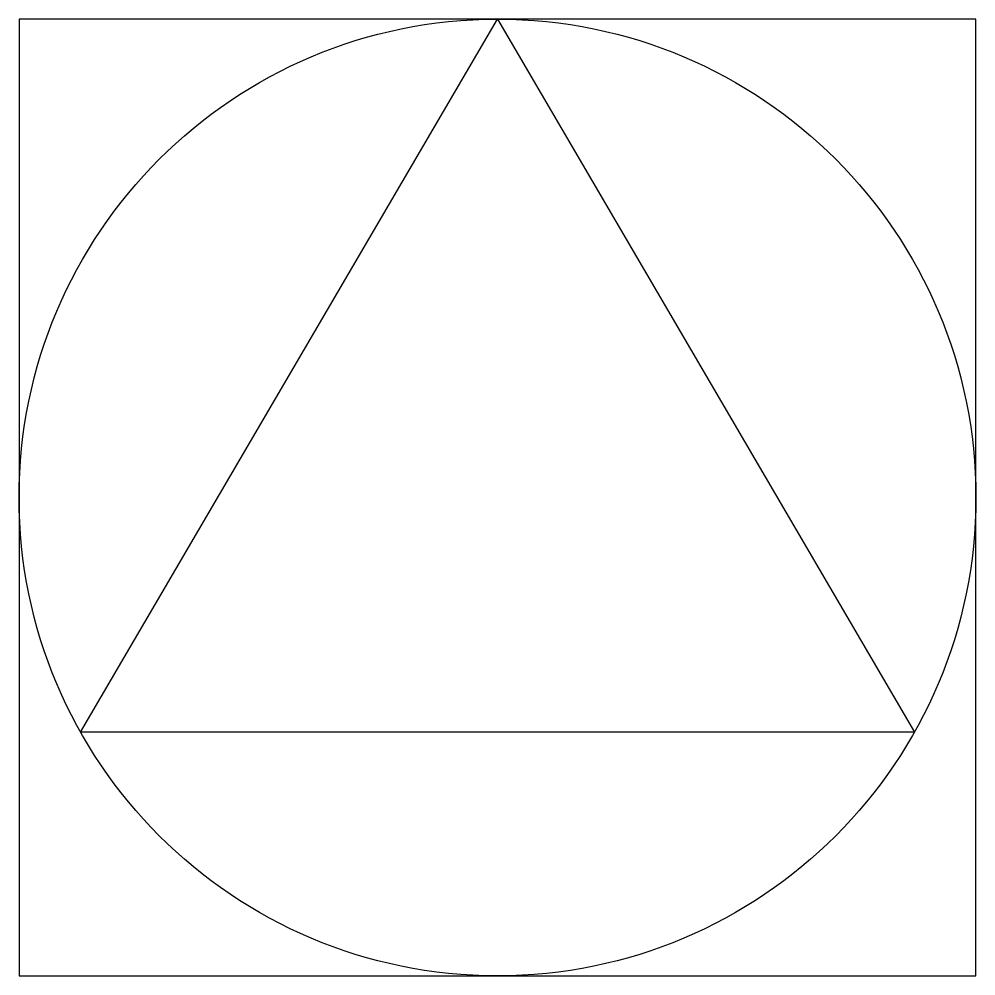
# Model space of a CAD drawing. Extents: x -2 to 2, y -2 to 2.
import ezdxf

# ---------------------------------------------------------------- set-up
doc = ezdxf.new("R2010")
doc.units = 0
doc.header["$LTSCALE"] = 0.2

msp = doc.modelspace()

# ---------------------------------------------------------------- linework, layer by layer
for p, q in [((-1.743, -0.9807), (0, 2)), ((0, 2), (1.743, -0.9807)), ((1.743, -0.9807), (-1.743, -0.9807))]:
    msp.add_line(p, q)
msp.add_lwpolyline([(-2, -2), (2, -2), (2, 2), (-2, 2)], close=True)
msp.add_circle((0, 0), 2)

doc.saveas('drawing.dxf')
